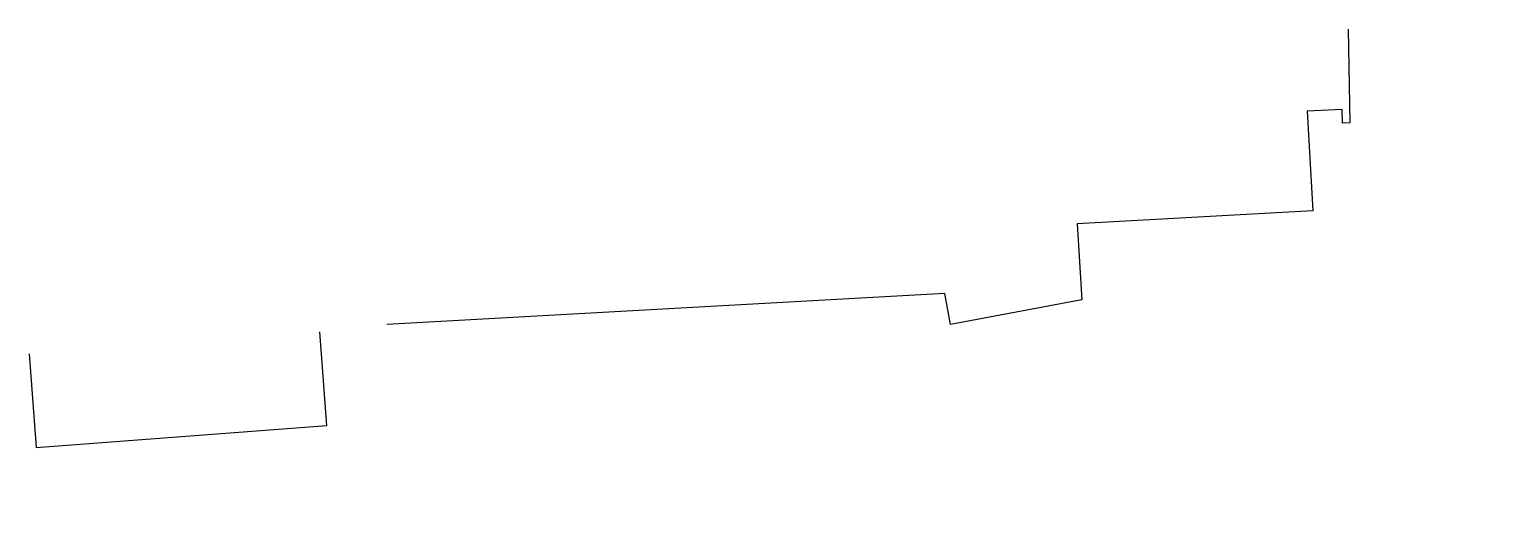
# Model space of a CAD drawing. Header units: millimetres. Extents: x 229854 to 231132, y 144419 to 144704.
# Drawn here: x 230924.5 to 231002.1, y 144632.2 to 144658.2 of the extents above; entities that cross this region are included whole.
import ezdxf

# ---------------------------------------------------------------- set-up
doc = ezdxf.new("R2010")
doc.units = ezdxf.units.MM
doc.layers.add('Fond de plan1', color=7, linetype='Continuous')
doc.layers.add('G - Bordure', color=40, linetype='Continuous')

msp = doc.modelspace()

# ---------------------------------------------------------------- linework, layer by layer
at = {"layer": 'Fond de plan1'}
for points in [[(230994.825, 144658.181), (230994.922, 144653.182), (230994.526, 144653.174), (230994.512, 144653.902)], [(230992.653, 144653.811), (230992.946, 144648.5), (230980.383, 144647.806)], [(230994.512, 144653.902), (230992.653, 144653.811)], [(230980.383, 144647.806), (230980.629, 144643.757)], [(230973.328, 144644.083), (230943.571, 144642.43)], [(230980.629, 144643.757), (230973.635, 144642.445), (230973.328, 144644.083)], [(230924.505, 144640.875), (230924.881, 144635.889), (230940.387, 144637.06), (230940.01, 144642.045)]]:
    msp.add_lwpolyline(points, dxfattribs=at)
at = {"layer": 'G - Bordure'}
for points in [[(231014.193, 144633.937, 0.002139), (231002.048, 144626.821), (230999.176, 144625.173), (230998.852, 144624.991), (230998.219, 144622.73), (230996.824, 144621.946), (230994.541, 144622.586), (230993.355, 144621.932), (230990.423, 144620.35), (230987.478, 144618.792), (230984.518, 144617.26), (230981.544, 144615.752), (230978.574, 144614.279), (230977.201, 144613.62), (230972.693, 144611.488), (230971.912, 144609.282), (230970.468, 144608.593), (230968.255, 144609.376), (230957.5, 144604.242), (230946.297, 144599.14), (230945.057, 144595.829), (230943.902, 144595.303), (230943.964, 144595.167)], [(231014.213, 144633.775, 0.00213), (231002.124, 144626.692), (230999.25, 144625.043), (230998.98, 144624.891), (230998.347, 144622.63), (230996.844, 144621.785), (230994.559, 144622.425), (230993.427, 144621.801), (230990.494, 144620.217), (230987.547, 144618.659), (230984.587, 144617.126), (230981.612, 144615.618), (230978.64, 144614.144), (230977.266, 144613.485), (230972.813, 144611.379), (230972.033, 144609.174), (230970.477, 144608.431), (230968.264, 144609.214), (230957.563, 144604.106), (230946.415, 144599.03), (230945.176, 144595.718)]]:
    msp.add_lwpolyline(points, format="xyb", dxfattribs=at)

doc.saveas('drawing.dxf')
